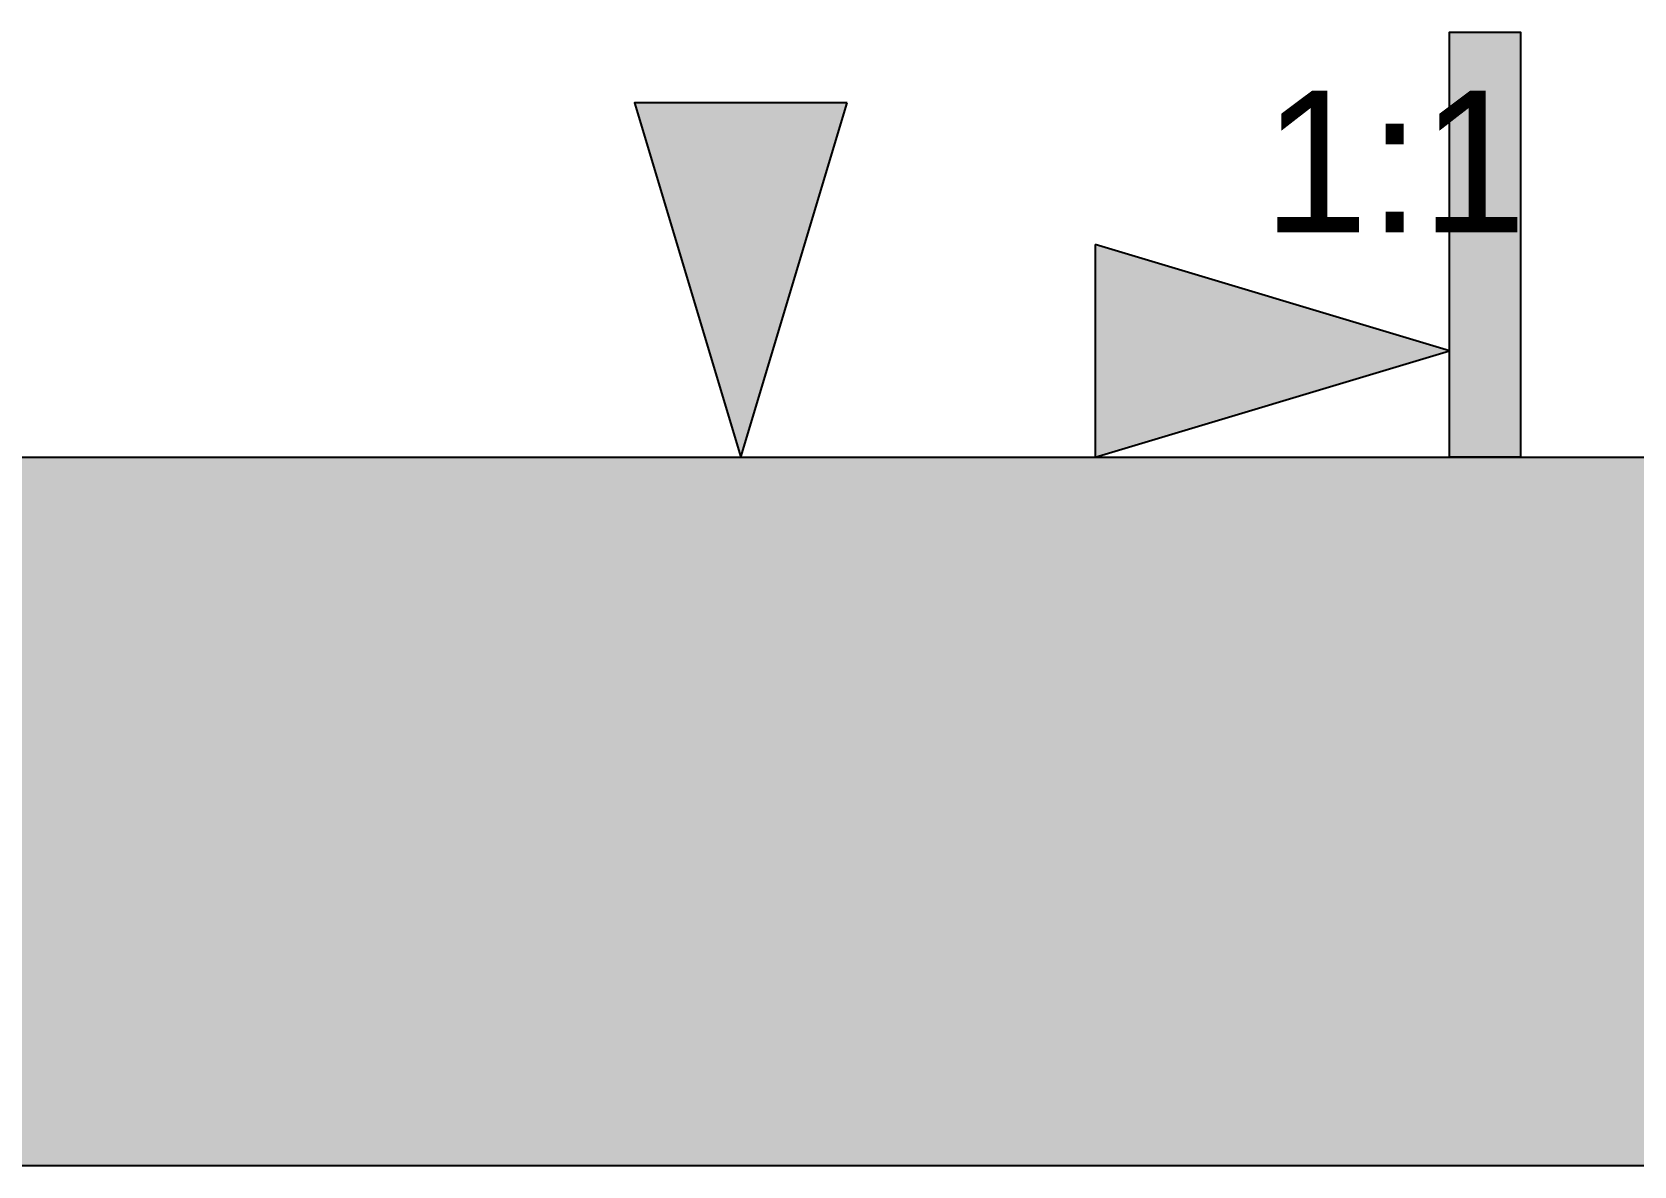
# Model space of a CAD drawing. Header units: millimetres. Extents: x 0 to 1582, y 0 to 984.
# Drawn here: x 1031.1 to 1211.9, y 24.3 to 152.3 of the extents above; entities that cross this region are included whole.
import ezdxf

# ---------------------------------------------------------------- set-up
doc = ezdxf.new("R2010")
doc.units = ezdxf.units.MM
doc.layers.add('FRAME', color=7, linetype='Continuous')
doc.layers.add('LABELS', color=7, linetype='Continuous')

msp = doc.modelspace()

# ---------------------------------------------------------------- hatches: boundary and pattern name
at = {"layer": 'FRAME', "true_color": 0x000000}
h = msp.add_hatch(color=7, dxfattribs=at)
h.dxf.hatch_style = 1
h.paths.add_polyline_path([(1199.12, 104.25), (1191.12, 104.25), (1191.12, 152.25), (1199.12, 152.25), (1199.12, 104.25)])
h = msp.add_hatch(color=7, dxfattribs=at)
h.dxf.hatch_style = 1
h.paths.add_polyline_path([(1123.12, 144.25), (1099.12, 144.25), (1111.12, 104.25), (1123.12, 144.25)])
h = msp.add_hatch(color=7, dxfattribs=at)
h.dxf.hatch_style = 1
h.paths.add_polyline_path([(1151.12, 128.25), (1151.12, 104.25), (1191.12, 116.25), (1151.12, 128.25)])
h = msp.add_hatch(color=7, dxfattribs=at)
h.dxf.hatch_style = 1
h.paths.add_polyline_path([(0, 104.25), (1582.24, 104.25), (1582.24, 24.25), (0, 24.25), (0, 104.25)])

# ---------------------------------------------------------------- linework, layer by layer
at = {"layer": 'FRAME', "color": 250}
for points in [[(1199.12, 104.25), (1191.12, 104.25), (1191.12, 152.25), (1199.12, 152.25), (1199.12, 104.25)], [(1123.12, 144.25), (1099.12, 144.25), (1111.12, 104.25), (1123.12, 144.25)], [(1151.12, 128.25), (1151.12, 104.25), (1191.12, 116.25), (1151.12, 128.25)], [(0, 104.25), (1582.24, 104.25), (1582.24, 24.25), (0, 24.25), (0, 104.25)]]:
    msp.add_lwpolyline(points, close=True, dxfattribs=at)
at = {"layer": 'FRAME', "color": 250, "true_color": 0x000000}
for points in [[(1199.12, 104.25), (1199.12, 152.25), (1191.12, 152.25)], [(1191.12, 152.25), (1191.12, 104.25), (1199.12, 104.25)], [(1123.12, 144.25), (1099.12, 144.25), (1111.12, 104.25)], [(1151.12, 128.25), (1151.12, 104.25), (1191.12, 116.25)], [(0, 104.25), (0, 24.25), (1582.24, 24.25)], [(1582.24, 24.25), (1582.24, 104.25), (0, 104.25)]]:
    msp.add_solid(points, dxfattribs=at)

# ---------------------------------------------------------------- texts
at = {"layer": 'LABELS', "color": 250}
msp.add_text('1:1', height=16, dxfattribs=at).set_placement((1170.06, 129.63))

doc.saveas('drawing.dxf')
